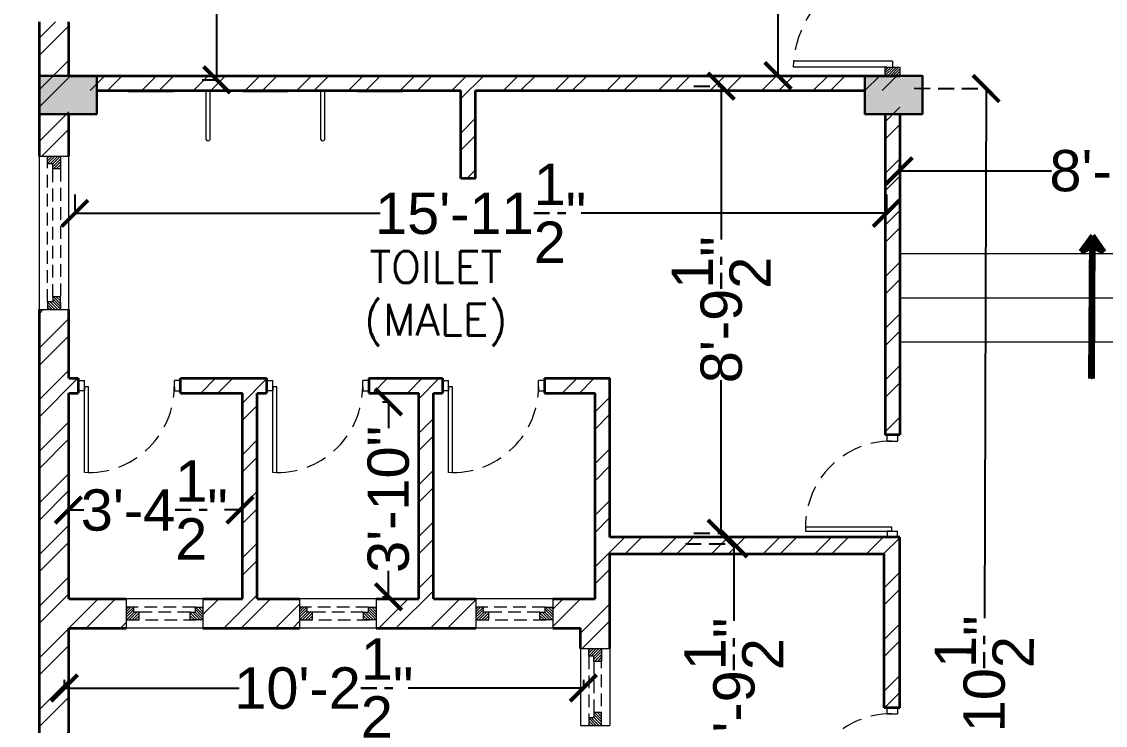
# Model space of a CAD drawing. Header units: inches. Extents: x 845 to 17085, y 908 to 10810.
# Drawn here: x 3913.3 to 4169, y 1737.1 to 1903.1 of the extents above; entities that cross this region are included whole.
import ezdxf

# ---------------------------------------------------------------- set-up
doc = ezdxf.new("R2010")
doc.units = ezdxf.units.IN
doc.header["$LTSCALE"] = 15
doc.header["$MEASUREMENT"] = 0
for name, pattern in [('ACAD_ISO04W100', [30.5, 24, -3, 0.5, -3]), ('CONTINUA', [0]), ('DASHED2', [0.375, 0.25, -0.125])]:
    doc.linetypes.add(name, pattern=pattern)
for name, color, linetype, lineweight in [('.15', 4, 'Continuous', 15), ('c1', 21, 'Continuous', 30), ('FURN', 43, 'Continuous', 18), ('FURN 2', 34, 'Continuous', 15), ('FURNITURE', 175, 'Continuous', 80), ('GRID', 8, 'ACAD_ISO04W100', 5), ('HATCH', 251, 'Continuous', 5), ('humans', 7, 'Continuous', 15), ('PDF_Layer1', 1, 'Continuous', 18), ('SLD', 140, 'Continuous', 9), ('wall 1', 1, 'Continuous', 35), ('WIND & DOOR', 160, 'Continuous', 9), ('window and door', 170, 'Continuous', 9)]:
    doc.layers.add(name, color=color, linetype=linetype, lineweight=lineweight)
doc.layers.add('dimension', color=7, linetype='Continuous')
doc.layers.add('Text', color=255, linetype='Continuous')
doc.layers.add('door and window', color=7, linetype='Continuous', lineweight=25, true_color=0x0609c1)
doc.styles.add('ROMANS', font='ROMANS')
doc.styles.get("Standard").update_dxf_attribs({"font": 'arial.ttf'})
doc.dimstyles.get("Standard").update_dxf_attribs({"dimtxt": 9.75, "dimasz": 6.25, "dimexe": 0.18, "dimexo": 0.0625, "dimgap": 0.09, "dimtad": 0, "dimdec": 1, "dimzin": 0, "dimdsep": 46, "dimlunit": 4, "dimtxsty": 'Standard', "dimblk": 'ARCHTICK', "dimcen": 0.09, "dimadec": 0, "dimazin": 0, "dimtfac": 1, "dimtdec": 1, "dimtofl": 0, "dimtmove": 0, "dimatfit": 3, "dimldrblk": 'ARCHTICK', "dimfxl": 1, "dimtolj": 1, "dimtzin": 0, "dimlwd": 25, "dimarcsym": 0})
pattern_1 = [(45, (-95896.523, -42758.996), (-6.0932045, 6.0932045), []), (45, (-95892.4605, -42758.996), (-6.0932045, 6.0932045), [])]

# ---------------------------------------------------------------- blocks, each defined once
blk = doc.blocks.new('_ArchTick')
at = {"layer": 'GRID', "color": 0, "const_width": 0.15}
blk.add_lwpolyline([(-0.5, -0.5), (0.5, 0.5)], dxfattribs=at)
blk = doc.blocks.new('*D354')
at = {"layer": 'Defpoints', "color": 0, "linetype": 'ByBlock', "lineweight": 211, "transparency": 16777216}
for p in [(3917.45, 2083.84), (3857.86, 1589.87), (3917.45, 1589.87)]:
    blk.add_point(p, dxfattribs=at)
at = {"layer": 'humans', "color": 0, "linetype": 'ByBlock', "lineweight": -2, "transparency": 16777216}
for p, q in [((3917.38, 2083.84), (3857.68, 2083.84)), ((3917.38, 1589.87), (3857.68, 1589.87))]:
    blk.add_line(p, q, dxfattribs=at)
at = {"layer": 'humans', "color": 0, "linetype": 'Continuous', "lineweight": 25, "transparency": 16777216}
for p, q in [((3857.86, 2083.84), (3857.86, 1853.89)), ((3857.86, 1589.87), (3857.86, 1819.82))]:
    blk.add_line(p, q, dxfattribs=at)
at = {"layer": 'humans', "color": 0, "linetype": 'ByBlock', "lineweight": 25, "transparency": 16777216, "xscale": 6.25, "yscale": 6.25, "zscale": 6.25}
for p, rotation in [((3857.86, 2083.84), 90), ((3857.86, 1589.87), 270)]:
    blk.add_blockref('_ArchTick', p, dxfattribs=dict(at, rotation=rotation))
at = {"layer": 'humans', "color": 0, "linetype": 'ByBlock', "transparency": 16777216, "insert": (3857.86, 1836.85), "char_height": 9.75, "attachment_point": 5, "rotation": 90}
blk.add_mtext('\\A1;41\'-2"', dxfattribs=at)
blk = doc.blocks.new('*D355')
at = {"layer": 'Defpoints', "color": 0, "linetype": 'ByBlock', "lineweight": 211, "transparency": 16777216}
for p in [(4006.8, 2076.91), (4006.8, 1890.39), (4091.75, 1890.39)]:
    blk.add_point(p, dxfattribs=at)
at = {"layer": 'humans', "color": 0, "linetype": 'ByBlock', "lineweight": -2, "transparency": 16777216}
for p, q in [((4006.86, 2076.91), (4091.93, 2076.91)), ((4006.86, 1890.39), (4091.93, 1890.39))]:
    blk.add_line(p, q, dxfattribs=at)
at = {"layer": 'humans', "color": 0, "linetype": 'Continuous', "lineweight": 25, "transparency": 16777216}
for p, q in [((4091.75, 2076.91), (4091.75, 2003.58)), ((4091.75, 1890.39), (4091.75, 1963.71))]:
    blk.add_line(p, q, dxfattribs=at)
at = {"layer": 'humans', "color": 0, "linetype": 'ByBlock', "lineweight": 25, "transparency": 16777216, "xscale": 6.25, "yscale": 6.25, "zscale": 6.25}
for p, rotation in [((4091.75, 2076.91), 90), ((4091.75, 1890.39), 270)]:
    blk.add_blockref('_ArchTick', p, dxfattribs=dict(at, rotation=rotation))
at = {"layer": 'humans', "color": 0, "linetype": 'ByBlock', "transparency": 16777216, "insert": (4091.75, 1983.65), "char_height": 9.75, "attachment_point": 5, "rotation": 90}
blk.add_mtext('\\A1;15\'-6{\\H1x;\\S1/2;}"', dxfattribs=at)
blk = doc.blocks.new('ARROW')
at = {"layer": 'FURNITURE'}
h = blk.add_hatch(color=4, dxfattribs=at)
h.dxf.hatch_style = 1
h.paths.add_polyline_path([(3172.8128, 3642.2788), (3172.7003, 3642.1988), (3172.7679, 3642.1988)])
h.paths.add_polyline_path([(3172.7679, 3642.1988), (3172.7003, 3642.1988), (3172.8128, 3642.1188)])
at = {"color": 4}
blk.add_line((3173.7013, 3642.2018), (3173.7013, 3642.1958), dxfattribs=at)
at = {"layer": 'FURNITURE', "color": 4}
for p, q in [((3172.7003, 3642.1988), (3172.8128, 3642.2788)), ((3172.8128, 3642.2788), (3172.7679, 3642.1988)), ((3173.7013, 3642.2018), (3172.7003, 3642.2018)), ((3173.7013, 3642.1988), (3172.7003, 3642.1988)), ((3172.7003, 3642.1988), (3172.8128, 3642.1188)), ((3173.7013, 3642.1958), (3172.7003, 3642.1958)), ((3172.8128, 3642.1188), (3172.7679, 3642.1988))]:
    blk.add_line(p, q, dxfattribs=at)
blk = doc.blocks.new('*D366')
at = {"layer": 'Defpoints', "color": 0, "linetype": 'DASHED2', "lineweight": 211, "transparency": 16777216}
for p in [(3763.99, 2083.84), (3917.45, 2083.84), (3917.45, 1240.3)]:
    blk.add_point(p, dxfattribs=at)
at = {"layer": 'SLD', "color": 0, "linetype": 'DASHED2', "lineweight": -2, "transparency": 16777216}
for p, q in [((3917.38, 2083.84), (3763.81, 2083.84)), ((3917.38, 1240.3), (3763.81, 1240.3))]:
    blk.add_line(p, q, dxfattribs=at)
at = {"layer": 'SLD', "color": 0, "linetype": 'Continuous', "lineweight": 25, "transparency": 16777216}
for p, q in [((3763.99, 2083.84), (3763.99, 1682.42)), ((3763.99, 1240.3), (3763.99, 1641.72))]:
    blk.add_line(p, q, dxfattribs=at)
at = {"layer": 'SLD', "color": 0, "linetype": 'DASHED2', "lineweight": 25, "transparency": 16777216, "xscale": 6.25, "yscale": 6.25, "zscale": 6.25}
for p, rotation in [((3763.99, 2083.84), 90), ((3763.99, 1240.3), 270)]:
    blk.add_blockref('_ArchTick', p, dxfattribs=dict(at, rotation=rotation))
at = {"layer": 'SLD', "color": 0, "linetype": 'DASHED2', "lineweight": 30, "transparency": 16777216, "insert": (3763.99, 1662.07), "char_height": 9.75, "attachment_point": 5, "rotation": 90}
blk.add_mtext('\\A1;70\'-3{\\H1x;\\S1/2;}"', dxfattribs=at)
blk = doc.blocks.new('*D307')
at = {"layer": 'Defpoints', "color": 0, "linetype": 'DASHED2', "lineweight": 211, "transparency": 16777216}
for p in [(3955.82, 1951.41), (3959.32, 1951.41), (3955.82, 1889.41)]:
    blk.add_point(p, dxfattribs=at)
at = {"layer": 'dimension', "color": 0, "linetype": 'DASHED2', "lineweight": -2, "transparency": 16777216}
for p, q in [((3955.88, 1951.41), (3959.5, 1951.41)), ((3955.88, 1889.41), (3959.5, 1889.41))]:
    blk.add_line(p, q, dxfattribs=at)
at = {"layer": 'dimension', "color": 0, "linetype": 'Continuous', "lineweight": 25, "transparency": 16777216}
for p, q in [((3959.32, 1951.41), (3959.32, 1933.46)), ((3959.32, 1889.41), (3959.32, 1907.36))]:
    blk.add_line(p, q, dxfattribs=at)
at = {"layer": 'dimension', "color": 0, "linetype": 'DASHED2', "lineweight": 25, "transparency": 16777216, "xscale": 6.25, "yscale": 6.25, "zscale": 6.25}
for p, rotation in [((3959.32, 1951.41), 90), ((3959.32, 1889.41), 270)]:
    blk.add_blockref('_ArchTick', p, dxfattribs=dict(at, rotation=rotation))
at = {"layer": 'dimension', "color": 0, "linetype": 'DASHED2', "lineweight": 30, "transparency": 16777216, "insert": (3959.32, 1920.41), "char_height": 9.75, "attachment_point": 5, "rotation": 90}
blk.add_mtext('\\A1;5\'-2"', dxfattribs=at)
blk = doc.blocks.new('*D308')
at = {"layer": 'Defpoints', "color": 0, "linetype": 'DASHED2', "lineweight": 211, "transparency": 16777216}
for p in [(4071.82, 1887.91), (4071.82, 1782.41), (4078.32, 1782.41)]:
    blk.add_point(p, dxfattribs=at)
at = {"layer": 'dimension', "color": 0, "linetype": 'DASHED2', "lineweight": -2, "transparency": 16777216}
for p, q in [((4071.88, 1887.91), (4078.5, 1887.91)), ((4071.88, 1782.41), (4078.5, 1782.41))]:
    blk.add_line(p, q, dxfattribs=at)
at = {"layer": 'dimension', "color": 0, "linetype": 'Continuous', "lineweight": 25, "transparency": 16777216}
for p, q in [((4078.32, 1887.91), (4078.32, 1851.77)), ((4078.32, 1782.41), (4078.32, 1818.55))]:
    blk.add_line(p, q, dxfattribs=at)
at = {"layer": 'dimension', "color": 0, "linetype": 'DASHED2', "lineweight": 25, "transparency": 16777216, "xscale": 6.25, "yscale": 6.25, "zscale": 6.25}
for p, rotation in [((4078.32, 1887.91), 90), ((4078.32, 1782.41), 270)]:
    blk.add_blockref('_ArchTick', p, dxfattribs=dict(at, rotation=rotation))
at = {"layer": 'dimension', "color": 0, "linetype": 'DASHED2', "lineweight": 30, "transparency": 16777216, "insert": (4078.32, 1835.16), "char_height": 9.75, "attachment_point": 5, "rotation": 90}
blk.add_mtext('\\A1;8\'-9{\\H1x;\\S1/2;}"', dxfattribs=at)
blk = doc.blocks.new('*D309')
at = {"layer": 'Defpoints', "color": 0, "linetype": 'DASHED2', "lineweight": 211, "transparency": 16777216}
for p in [(3925.82, 1862.41), (4117.32, 1862.41), (4117.32, 1857.91)]:
    blk.add_point(p, dxfattribs=at)
at = {"layer": 'dimension', "color": 0, "linetype": 'DASHED2', "lineweight": -2, "transparency": 16777216}
for p, q in [((3925.82, 1862.34), (3925.82, 1857.73)), ((4117.32, 1862.34), (4117.32, 1857.73))]:
    blk.add_line(p, q, dxfattribs=at)
at = {"layer": 'dimension', "color": 0, "linetype": 'Continuous', "lineweight": 25, "transparency": 16777216}
for p, q in [((3925.82, 1857.91), (3997.85, 1857.91)), ((4117.32, 1857.91), (4045.29, 1857.91))]:
    blk.add_line(p, q, dxfattribs=at)
at = {"layer": 'dimension', "color": 0, "linetype": 'DASHED2', "lineweight": 25, "transparency": 16777216, "xscale": 6.25, "yscale": 6.25, "zscale": 6.25, "rotation": 180}
blk.add_blockref('_ArchTick', (3925.82, 1857.91), dxfattribs=at)
at = {"layer": 'dimension', "color": 0, "linetype": 'DASHED2', "lineweight": 25, "transparency": 16777216, "xscale": 6.25, "yscale": 6.25, "zscale": 6.25}
blk.add_blockref('_ArchTick', (4117.32, 1857.91), dxfattribs=at)
at = {"layer": 'dimension', "color": 0, "linetype": 'DASHED2', "lineweight": 30, "transparency": 16777216, "insert": (4021.57, 1857.91), "char_height": 9.75, "attachment_point": 5}
blk.add_mtext('\\A1;15\'-11{\\H1x;\\S1/2;}"', dxfattribs=at)
blk = doc.blocks.new('*D313')
at = {"layer": 'Defpoints', "color": 0, "linetype": 'DASHED2', "lineweight": 211, "transparency": 16777216}
for p in [(4120.32, 1869.41), (4218.32, 1869.41), (4218.32, 1867.91)]:
    blk.add_point(p, dxfattribs=at)
at = {"layer": 'dimension', "color": 0, "linetype": 'DASHED2', "lineweight": -2, "transparency": 16777216}
for p, q in [((4120.32, 1869.34), (4120.32, 1867.73)), ((4218.32, 1869.34), (4218.32, 1867.73))]:
    blk.add_line(p, q, dxfattribs=at)
at = {"layer": 'dimension', "color": 0, "linetype": 'Continuous', "lineweight": 25, "transparency": 16777216}
for p, q in [((4120.32, 1867.91), (4156.26, 1867.91)), ((4218.32, 1867.91), (4182.37, 1867.91))]:
    blk.add_line(p, q, dxfattribs=at)
at = {"layer": 'dimension', "color": 0, "linetype": 'DASHED2', "lineweight": 25, "transparency": 16777216, "xscale": 6.25, "yscale": 6.25, "zscale": 6.25, "rotation": 180}
blk.add_blockref('_ArchTick', (4120.32, 1867.91), dxfattribs=at)
at = {"layer": 'dimension', "color": 0, "linetype": 'DASHED2', "lineweight": 25, "transparency": 16777216, "xscale": 6.25, "yscale": 6.25, "zscale": 6.25}
blk.add_blockref('_ArchTick', (4218.32, 1867.91), dxfattribs=at)
at = {"layer": 'dimension', "color": 0, "linetype": 'DASHED2', "lineweight": 30, "transparency": 16777216, "insert": (4169.32, 1867.91), "char_height": 9.75, "attachment_point": 5}
blk.add_mtext('\\A1;8\'-2"', dxfattribs=at)
blk = doc.blocks.new('*D315')
at = {"layer": 'Defpoints', "color": 0, "linetype": 'DASHED2', "lineweight": 211, "transparency": 16777216}
for p in [(4069.82, 1779.91), (4069.82, 1710.41), (4081.32, 1710.41)]:
    blk.add_point(p, dxfattribs=at)
at = {"layer": 'dimension', "color": 0, "linetype": 'DASHED2', "lineweight": -2, "transparency": 16777216}
for p, q in [((4069.88, 1779.91), (4081.5, 1779.91)), ((4069.88, 1710.41), (4081.5, 1710.41))]:
    blk.add_line(p, q, dxfattribs=at)
at = {"layer": 'dimension', "color": 0, "linetype": 'Continuous', "lineweight": 25, "transparency": 16777216}
for p, q in [((4081.32, 1779.91), (4081.32, 1761.76)), ((4081.32, 1710.41), (4081.32, 1728.55))]:
    blk.add_line(p, q, dxfattribs=at)
at = {"layer": 'dimension', "color": 0, "linetype": 'DASHED2', "lineweight": 25, "transparency": 16777216, "xscale": 6.25, "yscale": 6.25, "zscale": 6.25}
for p, rotation in [((4081.32, 1779.91), 90), ((4081.32, 1710.41), 270)]:
    blk.add_blockref('_ArchTick', p, dxfattribs=dict(at, rotation=rotation))
at = {"layer": 'dimension', "color": 0, "linetype": 'DASHED2', "lineweight": 30, "transparency": 16777216, "insert": (4081.32, 1745.16), "char_height": 9.75, "attachment_point": 5, "rotation": 90}
blk.add_mtext('\\A1;5\'-9{\\H1x;\\S1/2;}"', dxfattribs=at)
blk = doc.blocks.new('*D316')
at = {"layer": 'Defpoints', "color": 0, "linetype": 'DASHED2', "lineweight": 211, "transparency": 16777216}
for p in [(3923.32, 1747.91), (4045.82, 1747.91), (4045.82, 1745.91)]:
    blk.add_point(p, dxfattribs=at)
at = {"layer": 'dimension', "color": 0, "linetype": 'DASHED2', "lineweight": -2, "transparency": 16777216}
for p, q in [((3923.32, 1747.84), (3923.32, 1745.73)), ((4045.82, 1747.84), (4045.82, 1745.73))]:
    blk.add_line(p, q, dxfattribs=at)
at = {"layer": 'dimension', "color": 0, "linetype": 'Continuous', "lineweight": 25, "transparency": 16777216}
for p, q in [((3923.32, 1745.91), (3964.63, 1745.91)), ((4045.82, 1745.91), (4004.5, 1745.91))]:
    blk.add_line(p, q, dxfattribs=at)
at = {"layer": 'dimension', "color": 0, "linetype": 'DASHED2', "lineweight": 25, "transparency": 16777216, "xscale": 6.25, "yscale": 6.25, "zscale": 6.25, "rotation": 180}
blk.add_blockref('_ArchTick', (3923.32, 1745.91), dxfattribs=at)
at = {"layer": 'dimension', "color": 0, "linetype": 'DASHED2', "lineweight": 25, "transparency": 16777216, "xscale": 6.25, "yscale": 6.25, "zscale": 6.25}
blk.add_blockref('_ArchTick', (4045.82, 1745.91), dxfattribs=at)
at = {"layer": 'dimension', "color": 0, "linetype": 'DASHED2', "lineweight": 30, "transparency": 16777216, "insert": (3984.57, 1745.91), "char_height": 9.75, "attachment_point": 5}
blk.add_mtext('\\A1;10\'-2{\\H1x;\\S1/2;}"', dxfattribs=at)
blk = doc.blocks.new('*D336')
at = {"layer": 'Defpoints', "color": 0, "linetype": 'DASHED2', "lineweight": 211, "transparency": 16777216}
for p in [(4123.82, 1887.41), (4140.83, 1887.35), (4122.82, 1588.91)]:
    blk.add_point(p, dxfattribs=at)
at = {"layer": 'dimension', "color": 0, "linetype": 'DASHED2', "lineweight": -2, "transparency": 16777216}
for p, q in [((4123.88, 1887.41), (4141.01, 1887.35)), ((4122.88, 1588.91), (4140.01, 1588.85))]:
    blk.add_line(p, q, dxfattribs=at)
at = {"layer": 'dimension', "color": 0, "linetype": 'Continuous', "lineweight": 25, "transparency": 16777216}
for p, q in [((4140.83, 1887.35), (4140.41, 1762.36)), ((4139.83, 1588.85), (4140.24, 1713.84))]:
    blk.add_line(p, q, dxfattribs=at)
at = {"layer": 'dimension', "color": 0, "linetype": 'DASHED2', "lineweight": 25, "transparency": 16777216, "xscale": 6.25, "yscale": 6.25, "zscale": 6.25}
for p, rotation in [((4140.83, 1887.35), 89.80805505805746), ((4139.83, 1588.85), 269.8080550580574)]:
    blk.add_blockref('_ArchTick', p, dxfattribs=dict(at, rotation=rotation))
at = {"layer": 'dimension', "color": 0, "linetype": 'DASHED2', "lineweight": 30, "transparency": 16777216, "insert": (4140.33, 1738.1), "char_height": 9.75, "attachment_point": 5, "rotation": 89.8081}
blk.add_mtext('\\A1;24\'-10{\\H1x;\\S1/2;}"', dxfattribs=at)
blk = doc.blocks.new('*D341')
at = {"layer": 'Defpoints', "color": 0, "linetype": 'DASHED2', "lineweight": 211, "transparency": 16777216}
for p in [(3924.32, 1787.41), (3964.82, 1787.91), (3964.82, 1787.41)]:
    blk.add_point(p, dxfattribs=at)
at = {"layer": 'dimension', "color": 0, "linetype": 'DASHED2', "lineweight": -2, "transparency": 16777216}
for p, q in [((3924.32, 1787.47), (3924.32, 1788.09)), ((3964.82, 1787.47), (3964.82, 1788.09))]:
    blk.add_line(p, q, dxfattribs=at)
at = {"layer": 'dimension', "color": 0, "linetype": 'Continuous', "lineweight": 25, "transparency": 16777216}
for p, q in [((3924.32, 1787.91), (3927.97, 1787.91)), ((3964.82, 1787.91), (3961.17, 1787.91))]:
    blk.add_line(p, q, dxfattribs=at)
at = {"layer": 'dimension', "color": 0, "linetype": 'DASHED2', "lineweight": 25, "transparency": 16777216, "xscale": 6.25, "yscale": 6.25, "zscale": 6.25, "rotation": 180}
blk.add_blockref('_ArchTick', (3924.32, 1787.91), dxfattribs=at)
at = {"layer": 'dimension', "color": 0, "linetype": 'DASHED2', "lineweight": 25, "transparency": 16777216, "xscale": 6.25, "yscale": 6.25, "zscale": 6.25}
blk.add_blockref('_ArchTick', (3964.82, 1787.91), dxfattribs=at)
at = {"layer": 'dimension', "color": 0, "linetype": 'DASHED2', "lineweight": 30, "transparency": 16777216, "insert": (3944.57, 1787.91), "char_height": 9.75, "attachment_point": 5}
blk.add_mtext('\\A1;3\'-4{\\H1x;\\S1/2;}"', dxfattribs=at)
blk = doc.blocks.new('*D342')
at = {"layer": 'Defpoints', "color": 0, "linetype": 'DASHED2', "lineweight": 211, "transparency": 16777216}
for p in [(3998.32, 1813.41), (3998.32, 1767.41), (3999.82, 1767.41)]:
    blk.add_point(p, dxfattribs=at)
at = {"layer": 'dimension', "color": 0, "linetype": 'DASHED2', "lineweight": -2, "transparency": 16777216}
for p, q in [((3998.38, 1813.41), (4000, 1813.41)), ((3998.38, 1767.41), (4000, 1767.41))]:
    blk.add_line(p, q, dxfattribs=at)
at = {"layer": 'dimension', "color": 0, "linetype": 'Continuous', "lineweight": 25, "transparency": 16777216}
for p, q in [((3999.82, 1813.41), (3999.82, 1807.24)), ((3999.82, 1767.41), (3999.82, 1773.57))]:
    blk.add_line(p, q, dxfattribs=at)
at = {"layer": 'dimension', "color": 0, "linetype": 'DASHED2', "lineweight": 25, "transparency": 16777216, "xscale": 6.25, "yscale": 6.25, "zscale": 6.25}
for p, rotation in [((3999.82, 1813.41), 90), ((3999.82, 1767.41), 270)]:
    blk.add_blockref('_ArchTick', p, dxfattribs=dict(at, rotation=rotation))
at = {"layer": 'dimension', "color": 0, "linetype": 'DASHED2', "lineweight": 30, "transparency": 16777216, "insert": (3999.82, 1790.41), "char_height": 9.75, "attachment_point": 5, "rotation": 90}
blk.add_mtext('\\A1;3\'-10"', dxfattribs=at)

msp = doc.modelspace()

# ---------------------------------------------------------------- hatches: boundary and pattern name
at = {"layer": 'HATCH', "lineweight": 0, "true_color": 0x000000}
h = msp.add_hatch(dxfattribs=at)
h.set_pattern_fill('ANSI31', color=18, scale=0.135883)
h.set_pattern_definition([(45, (-945454.74197, -1060362.40125), (-0.30506607815, 0.30506607815), [])])
h.paths.add_polyline_path([(4120.45, 1892.43), (4120.11, 1892.43), (4117.05, 1892.43), (4117.05, 1890.39), (4120.45, 1890.39)])
h.paths.add_polyline_path([(4120.45, 1941.34), (4117.05, 1941.34), (4117.05, 1939.3), (4117.39, 1939.3), (4120.45, 1939.3)])
at = {"layer": 'HATCH'}
h = msp.add_hatch(dxfattribs=at)
h.set_pattern_fill('ANSI32', color=256, scale=0.904682)
h.set_pattern_definition(pattern_1)
h.paths.add_polyline_path([(4120.45, 1890.39), (4117.05, 1890.39), (3924.38, 1890.39), (3924.38, 1903.13), (3917.45, 1903.13), (3917.45, 1871.41), (3924.38, 1871.41), (3924.38, 1886.92), (4016.88, 1886.92), (4016.88, 1866.11), (4020.35, 1866.11), (4020.35, 1886.92), (4116.98, 1886.92), (4116.98, 1805.62), (4120.45, 1805.62)])
h = msp.add_hatch(color=256, dxfattribs=at)
h.dxf.hatch_style = 1
h.paths.add_polyline_path([(3931.02, 1890.39), (3931.02, 1881.34), (3917.45, 1881.34), (3917.45, 1890.39)])
h = msp.add_hatch(color=256, dxfattribs=at)
h.dxf.hatch_style = 1
h.paths.add_polyline_path([(4125.82, 1890.39), (4125.82, 1881.34), (4112.25, 1881.34), (4112.25, 1890.39)])
h = msp.add_hatch(dxfattribs=at)
h.set_pattern_fill('ANSI32', color=256, scale=0.904682)
h.set_pattern_definition(pattern_1)
h.paths.add_polyline_path([(3937.97, 1732.28), (3924.38, 1732.28), (3924.38, 1760.02), (3937.97, 1760.02), (3937.97, 1766.96), (3924.38, 1766.96), (3924.38, 1815.51), (3926.62, 1815.51), (3926.62, 1818.98), (3924.38, 1818.98), (3924.38, 1835.22), (3917.45, 1835.22), (3917.45, 1663.69), (3924.38, 1663.69), (3924.38, 1673.32), (3926.62, 1673.32), (3926.62, 1676.79), (3924.38, 1676.79), (3924.38, 1725.34), (3937.97, 1725.34)])
h.paths.add_polyline_path([(3968.83, 1725.34), (3978.86, 1725.34), (3978.86, 1732.28), (3956.06, 1732.28), (3956.06, 1725.34), (3965.36, 1725.34), (3965.36, 1676.79), (3950.75, 1676.79), (3950.75, 1673.32), (3971.07, 1673.32), (3971.07, 1676.79), (3968.83, 1676.79)])
h.paths.add_polyline_path([(4010.45, 1725.34), (4020.47, 1725.34), (4020.47, 1732.28), (3996.95, 1732.28), (3996.95, 1725.34), (4006.98, 1725.34), (4006.98, 1676.79), (3995.19, 1676.79), (3995.19, 1673.32), (4012.54, 1673.32), (4012.54, 1676.79), (4010.45, 1676.79)])
h = msp.add_hatch(dxfattribs=at)
h.set_pattern_fill('ANSI32', color=256, scale=0.904682)
h.set_pattern_definition(pattern_1)
h.paths.add_polyline_path([(3978.86, 1766.96), (3968.83, 1766.96), (3968.83, 1815.51), (3971.07, 1815.51), (3971.07, 1818.98), (3950.75, 1818.98), (3950.75, 1815.51), (3965.36, 1815.51), (3965.36, 1766.96), (3956.06, 1766.96), (3956.06, 1760.02), (3978.86, 1760.02)])
h.paths.add_polyline_path([(4020.47, 1766.96), (4010.45, 1766.96), (4010.45, 1815.51), (4012.54, 1815.51), (4012.54, 1818.98), (3995.19, 1818.98), (3995.19, 1815.51), (4006.98, 1815.51), (4006.98, 1766.96), (3996.95, 1766.96), (3996.95, 1760.02), (4020.47, 1760.02)])
h = msp.add_hatch(dxfattribs=at)
h.set_pattern_fill('ANSI32', color=256, scale=0.904682)
h.set_pattern_definition(pattern_1)
h.paths.add_polyline_path([(4052.06, 1777.57), (4116.75, 1777.57), (4116.75, 1741.24), (4120.45, 1741.24), (4120.45, 1781.5), (4052.06, 1781.5), (4052.06, 1818.98), (4036.66, 1818.98), (4036.66, 1815.51), (4048.59, 1815.51), (4048.59, 1766.96), (4038.57, 1766.96), (4038.57, 1760.02), (4045.13, 1760.02), (4045.13, 1755.2), (4052.06, 1755.2)])

# ---------------------------------------------------------------- linework, layer by layer
at = {"layer": '.15', "lineweight": 15}
for p, q in [((3917.45, 1835.22), (3917.45, 1871.41)), ((3924.38, 1835.22), (3924.38, 1871.41)), ((3956.06, 1766.96), (3937.97, 1766.96)), ((3996.95, 1766.96), (3978.86, 1766.96)), ((4038.57, 1766.96), (4020.47, 1766.96)), ((3956.06, 1760.02), (3937.97, 1760.02)), ((3996.95, 1760.02), (3978.86, 1760.02)), ((4038.57, 1760.02), (4020.47, 1760.02)), ((4045.13, 1755.2), (4045.13, 1737.1)), ((4052.06, 1755.2), (4052.06, 1737.1))]:
    msp.add_line(p, q, dxfattribs=at)
at = {"layer": 'c1'}
for points in [[(3931.02, 1881.34), (3931.02, 1890.39), (3917.45, 1890.39), (3917.45, 1881.34)], [(4125.82, 1881.34), (4125.82, 1890.39), (4112.25, 1890.39), (4112.25, 1881.34)]]:
    msp.add_lwpolyline(points, close=True, dxfattribs=at)
at = {"layer": 'door and window', "color": 18, "lineweight": 0, "true_color": 0x000000}
for p, q in [((4117.39, 1892.43), (4095.32, 1892.43)), ((4118.75, 1893.78), (4095.4, 1893.78)), ((4118.75, 1893.78), (4118.75, 1892.43))]:
    msp.add_line(p, q, dxfattribs=at)
msp.add_lwpolyline([(4120.45, 1890.39), (4117.05, 1890.39), (4117.05, 1892.43), (4120.45, 1892.43)], close=True, dxfattribs=at)
at = {"layer": 'FURN'}
for p, q in [((4120.31, 1848.41), (4218.98, 1848.41)), ((4120.31, 1838), (4218.98, 1838)), ((4120.31, 1827.6), (4218.98, 1827.6))]:
    msp.add_line(p, q, dxfattribs=at)
at = {"layer": 'FURN 2'}
for p, q in [((3943.89, 1886.92), (3943.59, 1886.92)), ((3943.59, 1886.92), (3943.59, 1886.59)), ((3943.89, 1886.92), (3943.89, 1886.59)), ((3956.8, 1875.31), (3956.8, 1886.92)), ((3957.72, 1875.31), (3957.72, 1886.92)), ((3970.94, 1886.92), (3970.63, 1886.92)), ((3970.63, 1886.92), (3970.63, 1886.59)), ((3970.94, 1886.92), (3970.94, 1886.59)), ((3983.84, 1875.31), (3983.84, 1886.92)), ((3984.77, 1875.31), (3984.77, 1886.92)), ((3997.98, 1886.92), (3997.68, 1886.92)), ((3997.68, 1886.92), (3997.68, 1886.59)), ((3997.98, 1886.92), (3997.98, 1886.59)), ((3949.07, 1886.59), (3938.41, 1886.59)), ((3976.12, 1886.59), (3965.45, 1886.59)), ((4003.16, 1886.59), (3992.5, 1886.59))]:
    msp.add_line(p, q, dxfattribs=at)
for centre in [(3957.26, 1875.48), (3984.31, 1875.48)]:
    msp.add_arc(centre, 0.494, 200.3302, 339.6698, dxfattribs=at)
at = {"layer": 'HATCH', "lineweight": 0}
for p, q in [((3919.82, 1871.41), (3919.41, 1870.99)), ((3920.48, 1871.41), (3919.41, 1870.33)), ((3921.14, 1871.41), (3919.41, 1869.67)), ((3921.81, 1871.41), (3920, 1869.6)), ((3922.42, 1871.36), (3920.61, 1869.55)), ((3922.42, 1870.7), (3920.61, 1868.89)), ((3922.42, 1870.04), (3920.78, 1868.39)), ((3922.42, 1869.37), (3921.44, 1868.39)), ((3922.42, 1868.71), (3922.1, 1868.39)), ((3921.14, 1835.22), (3919.41, 1836.96)), ((3920.48, 1835.22), (3919.41, 1836.29)), ((3921.81, 1835.22), (3920, 1837.03)), ((3922.42, 1835.93), (3920.61, 1837.74)), ((3922.42, 1835.26), (3920.61, 1837.07)), ((3922.42, 1836.59), (3920.78, 1838.23)), ((3922.42, 1837.25), (3921.44, 1838.23)), ((3922.42, 1837.91), (3922.1, 1838.23)), ((3919.82, 1835.22), (3919.41, 1835.63)), ((3937.97, 1764.58), (3938.38, 1765)), ((3937.97, 1763.92), (3939.05, 1765)), ((3937.97, 1763.26), (3939.71, 1765)), ((3937.97, 1762.6), (3939.78, 1764.41)), ((3956.06, 1762.6), (3954.26, 1764.41)), ((3956.06, 1763.26), (3954.33, 1765)), ((3956.06, 1763.92), (3954.99, 1765)), ((3956.06, 1764.58), (3955.65, 1765)), ((3978.86, 1764.58), (3979.27, 1765)), ((3978.86, 1763.92), (3979.93, 1765)), ((3978.86, 1763.26), (3980.59, 1765)), ((3978.86, 1762.6), (3980.67, 1764.41)), ((3996.95, 1762.6), (3995.14, 1764.41)), ((3996.95, 1763.26), (3995.21, 1765)), ((3996.95, 1763.92), (3995.88, 1765)), ((3996.95, 1764.58), (3996.54, 1765)), ((4020.47, 1764.58), (4020.89, 1765)), ((4020.47, 1763.92), (4021.55, 1765)), ((4020.47, 1763.26), (4022.21, 1765)), ((4020.47, 1762.6), (4022.28, 1764.41)), ((4038.57, 1762.6), (4036.76, 1764.41)), ((4038.57, 1763.26), (4036.83, 1765)), ((4038.57, 1763.92), (4037.49, 1765)), ((4038.57, 1764.58), (4038.15, 1765)), ((3938.02, 1761.98), (3939.83, 1763.79)), ((3938.68, 1761.98), (3940.49, 1763.79)), ((3939.34, 1761.98), (3940.99, 1763.63)), ((3940, 1761.98), (3940.99, 1762.97)), ((3940.66, 1761.98), (3940.99, 1762.3)), ((3954.7, 1761.98), (3953.05, 1763.63)), ((3954.03, 1761.98), (3953.05, 1762.97)), ((3953.37, 1761.98), (3953.05, 1762.3)), ((3955.36, 1761.98), (3953.55, 1763.79)), ((3956.02, 1761.98), (3954.21, 1763.79)), ((3978.9, 1761.98), (3980.71, 1763.79)), ((3979.56, 1761.98), (3981.37, 1763.79)), ((3980.23, 1761.98), (3981.87, 1763.63)), ((3980.89, 1761.98), (3981.87, 1762.97)), ((3981.55, 1761.98), (3981.87, 1762.3)), ((3995.58, 1761.98), (3993.94, 1763.63)), ((3994.92, 1761.98), (3993.94, 1762.97)), ((3994.26, 1761.98), (3993.94, 1762.3)), ((3996.24, 1761.98), (3994.43, 1763.79)), ((3996.91, 1761.98), (3995.1, 1763.79)), ((4020.52, 1761.98), (4022.33, 1763.79)), ((4021.18, 1761.98), (4022.99, 1763.79)), ((4021.84, 1761.98), (4023.49, 1763.63)), ((4022.5, 1761.98), (4023.49, 1762.97)), ((4023.17, 1761.98), (4023.49, 1762.3)), ((4037.2, 1761.98), (4035.55, 1763.63)), ((4036.53, 1761.98), (4035.55, 1762.97)), ((4035.87, 1761.98), (4035.55, 1762.3)), ((4037.86, 1761.98), (4036.05, 1763.79)), ((4038.52, 1761.98), (4036.71, 1763.79)), ((4047.5, 1755.2), (4047.09, 1754.78)), ((4048.16, 1755.2), (4047.09, 1754.12)), ((4048.82, 1755.2), (4047.09, 1753.46)), ((4049.48, 1755.2), (4047.68, 1753.39)), ((4050.1, 1755.15), (4048.29, 1753.34)), ((4050.1, 1754.49), (4048.29, 1752.68)), ((4050.1, 1753.83), (4048.45, 1752.18)), ((4050.1, 1753.16), (4049.12, 1752.18)), ((4050.1, 1752.5), (4049.78, 1752.18)), ((4048.82, 1737.1), (4047.09, 1738.84)), ((4049.48, 1737.1), (4047.68, 1738.91)), ((4050.1, 1737.81), (4048.29, 1739.62)), ((4050.1, 1737.15), (4048.29, 1738.96)), ((4050.1, 1738.47), (4048.45, 1740.12)), ((4050.1, 1739.13), (4049.12, 1740.12)), ((4050.1, 1739.8), (4049.78, 1740.12)), ((4048.16, 1737.1), (4047.09, 1738.18)), ((4047.5, 1737.1), (4047.09, 1737.52))]:
    msp.add_line(p, q, dxfattribs=at)
at = {"layer": 'PDF_Layer1', "lineweight": 18}
for p, q in [((3917.45, 1871.41), (3924.38, 1871.41)), ((3917.45, 1835.22), (3924.38, 1835.22)), ((3937.97, 1766.96), (3937.97, 1760.02)), ((3956.06, 1766.96), (3956.06, 1760.02)), ((3978.86, 1766.96), (3978.86, 1760.02)), ((3996.95, 1766.96), (3996.95, 1760.02)), ((4020.47, 1766.96), (4020.47, 1760.02)), ((4038.57, 1766.96), (4038.57, 1760.02)), ((4045.13, 1755.2), (4052.06, 1755.2)), ((4045.13, 1737.1), (4052.06, 1737.1))]:
    msp.add_line(p, q, dxfattribs=at)
at = {"layer": 'wall 1', "ltscale": 1.5}
for p, q in [((3924.38, 1890.39), (3924.38, 1903.13)), ((3924.38, 1890.39), (4120.45, 1890.39)), ((3931.02, 1886.92), (4016.88, 1886.92)), ((4016.88, 1866.11), (4016.88, 1886.92)), ((4020.35, 1866.11), (4020.35, 1886.92)), ((4020.35, 1886.92), (4112.25, 1886.92)), ((3924.38, 1871.41), (3924.38, 1881.34)), ((4116.98, 1881.34), (4116.98, 1805.62)), ((4120.45, 1881.34), (4120.45, 1805.62)), ((4020.35, 1866.11), (4016.88, 1866.11)), ((3924.38, 1818.98), (3924.38, 1835.22)), ((4120.45, 1829.87), (4120.45, 1809.06)), ((3924.38, 1818.98), (3926.62, 1818.98)), ((3926.62, 1818.98), (3926.62, 1815.51)), ((3950.75, 1818.98), (3971.07, 1818.98)), ((3950.75, 1815.51), (3950.75, 1818.98)), ((3971.07, 1818.98), (3971.07, 1815.51)), ((3995.19, 1818.98), (4012.54, 1818.98)), ((3995.19, 1818.98), (3995.19, 1815.51)), ((4012.54, 1818.98), (4012.54, 1815.51)), ((4036.66, 1818.98), (4052.06, 1818.98)), ((4036.66, 1818.98), (4036.66, 1815.51)), ((4052.06, 1781.5), (4052.06, 1818.98)), ((3924.38, 1766.96), (3924.38, 1815.51)), ((3924.38, 1815.51), (3926.62, 1815.51)), ((3950.75, 1815.51), (3965.36, 1815.51)), ((3965.36, 1766.96), (3965.36, 1815.51)), ((3968.83, 1766.96), (3968.83, 1815.51)), ((3968.83, 1815.51), (3971.07, 1815.51)), ((3995.19, 1815.51), (4006.98, 1815.51)), ((4006.98, 1766.96), (4006.98, 1815.51)), ((4010.45, 1815.51), (4012.54, 1815.51)), ((4010.45, 1766.96), (4010.45, 1815.51)), ((4036.66, 1815.51), (4048.59, 1815.51)), ((4048.59, 1766.96), (4048.59, 1815.51)), ((4120.45, 1805.62), (4116.98, 1805.62)), ((4120.45, 1781.5), (4052.06, 1781.5)), ((4120.45, 1741.24), (4120.45, 1781.5)), ((4052.06, 1755.2), (4052.06, 1777.57)), ((4052.06, 1777.57), (4116.75, 1777.57)), ((4116.75, 1741.24), (4116.75, 1777.57)), ((3924.38, 1766.96), (3937.97, 1766.96)), ((3956.06, 1766.96), (3965.36, 1766.96)), ((3968.83, 1766.96), (3978.86, 1766.96)), ((3996.95, 1766.96), (4006.98, 1766.96)), ((4010.45, 1766.96), (4020.47, 1766.96)), ((4038.57, 1766.96), (4048.59, 1766.96)), ((3924.38, 1732.28), (3924.38, 1760.02)), ((3924.38, 1760.02), (3937.97, 1760.02)), ((3956.06, 1760.02), (3978.86, 1760.02)), ((3996.95, 1760.02), (4020.47, 1760.02)), ((4038.57, 1760.02), (4045.13, 1760.02)), ((4045.13, 1755.2), (4045.13, 1760.02)), ((4120.45, 1741.24), (4116.75, 1741.24))]:
    msp.add_line(p, q, dxfattribs=at)
for points in [[(3917.45, 1871.41), (3917.45, 1903.13)], [(3917.45, 1663.69), (3917.45, 1835.22)]]:
    msp.add_lwpolyline(points, dxfattribs=at)
at = {"layer": 'WIND & DOOR', "linetype": 'CONTINUA', "lineweight": 5, "ltscale": 0.4}
for p, q in [((3919.41, 1869.6), (3919.41, 1871.41)), ((3919.41, 1871.41), (3922.42, 1871.41)), ((3920.61, 1869.6), (3919.41, 1869.6)), ((3920.61, 1868.39), (3920.61, 1869.6)), ((3922.42, 1871.41), (3922.42, 1868.39)), ((3922.42, 1868.39), (3920.61, 1868.39)), ((3919.41, 1837.03), (3919.41, 1835.22)), ((3920.61, 1837.03), (3919.41, 1837.03)), ((3922.42, 1838.23), (3920.61, 1838.23)), ((3920.61, 1838.23), (3920.61, 1837.03)), ((3922.42, 1835.22), (3922.42, 1838.23)), ((3919.41, 1835.22), (3922.42, 1835.22))]:
    msp.add_line(p, q, dxfattribs=at)
at = {"layer": 'WIND & DOOR', "linetype": 'DASHED2', "lineweight": 5, "ltscale": 0.8}
for p, q in [((3919.41, 1837.03), (3919.41, 1869.6)), ((3920.61, 1838.23), (3920.61, 1868.39)), ((3922.42, 1868.39), (3922.42, 1835.22)), ((3954.26, 1765), (3939.78, 1765)), ((3995.14, 1765), (3980.67, 1765)), ((4036.76, 1765), (4022.28, 1765)), ((3937.97, 1761.98), (3956.06, 1761.98)), ((3953.05, 1763.79), (3940.99, 1763.79)), ((3978.86, 1761.98), (3996.95, 1761.98)), ((3993.94, 1763.79), (3981.87, 1763.79)), ((4020.47, 1761.98), (4038.57, 1761.98)), ((4035.55, 1763.79), (4023.49, 1763.79)), ((4050.1, 1737.1), (4050.1, 1755.2)), ((4047.09, 1753.39), (4047.09, 1738.91)), ((4048.29, 1752.18), (4048.29, 1740.12))]:
    msp.add_line(p, q, dxfattribs=at)
at = {"layer": 'WIND & DOOR', "color": 18, "linetype": 'CONTINUA', "lineweight": 9, "ltscale": 0.4, "true_color": 0x000000}
for p, q in [((3950.75, 1818.45), (3949.3, 1818.45)), ((3995.19, 1818.45), (3993.75, 1818.45)), ((4036.66, 1818.45), (4035.21, 1818.45)), ((3949.3, 1816.04), (3950.75, 1816.04)), ((3993.75, 1816.04), (3995.19, 1816.04)), ((4035.21, 1816.04), (4036.66, 1816.04)), ((4117.52, 1804.17), (4117.52, 1805.62)), ((4119.93, 1805.62), (4119.93, 1804.17)), ((4117.51, 1739.83), (4117.51, 1741.27)), ((4119.92, 1741.27), (4119.92, 1739.83))]:
    msp.add_line(p, q, dxfattribs=at)
at = {"layer": 'WIND & DOOR', "color": 18, "linetype": 'ByBlock', "true_color": 0x000000}
for p, q in [((3949.3, 1816.04), (3949.3, 1818.45)), ((3993.75, 1816.04), (3993.75, 1818.45)), ((4035.21, 1816.04), (4035.21, 1818.45)), ((4117.52, 1804.17), (4119.93, 1804.17)), ((4117.51, 1739.83), (4119.92, 1739.83))]:
    msp.add_line(p, q, dxfattribs=at)
at = {"layer": 'WIND & DOOR', "linetype": 'CONTINUA', "lineweight": 9, "ltscale": 0.4}
for p, q in [((3928.07, 1817), (3928.07, 1816.04)), ((3949.3, 1817), (3949.3, 1816.04)), ((3993.75, 1817), (3993.75, 1816.04)), ((4035.21, 1817), (4035.21, 1816.04)), ((4118.48, 1804.17), (4117.52, 1804.17)), ((4098.19, 1783.91), (4098.22, 1782.94)), ((4098.22, 1783.91), (4118.48, 1783.91)), ((4098.22, 1782.94), (4118.48, 1782.94)), ((4118.48, 1782.94), (4117.52, 1782.94)), ((4118.48, 1783.91), (4118.48, 1782.94)), ((4118.47, 1739.83), (4117.51, 1739.83))]:
    msp.add_line(p, q, dxfattribs=at)
at = {"layer": 'WIND & DOOR', "linetype": 'DASHED2', "lineweight": 9, "ltscale": 1.3}
for centre, radius, start, end in [((4119.52, 1891.67), 24.21, 87.8008, 178.1927), ((3929.03, 1817), 20.26, 270, 0), ((3973.48, 1817), 20.26, 270, 0), ((4014.95, 1817), 20.26, 270, 0), ((4118.48, 1783.91), 20.26, 90, 180), ((4118.47, 1719.56), 20.26, 90, 180)]:
    msp.add_arc(centre, radius, start, end, dxfattribs=at)
at = {"layer": 'window and door', "color": 18, "linetype": 'CONTINUA', "lineweight": 9, "ltscale": 0.4, "true_color": 0x000000}
for p, q in [((3926.62, 1818.45), (3928.07, 1818.45)), ((3971.07, 1818.45), (3972.51, 1818.45)), ((4012.54, 1818.45), (4013.98, 1818.45)), ((3928.07, 1816.04), (3926.62, 1816.04)), ((3929.03, 1817), (3928.07, 1817)), ((3928.07, 1796.74), (3928.07, 1817)), ((3929.03, 1796.74), (3929.03, 1817)), ((3929.03, 1796.71), (3928.07, 1796.74)), ((4117.52, 1782.94), (4117.52, 1781.5)), ((4119.93, 1781.5), (4119.93, 1782.94))]:
    msp.add_line(p, q, dxfattribs=at)
at = {"layer": 'window and door', "color": 18, "linetype": 'ByBlock', "true_color": 0x000000}
for p, q in [((3926.62, 1816.04), (3926.62, 1818.45)), ((3928.07, 1816.04), (3928.07, 1818.45)), ((3950.75, 1816.04), (3950.75, 1818.45)), ((3971.07, 1816.04), (3971.07, 1818.45)), ((3972.52, 1816.04), (3972.52, 1818.45)), ((3995.19, 1816.04), (3995.19, 1818.45)), ((4012.54, 1816.04), (4012.54, 1818.45)), ((4013.98, 1816.04), (4013.98, 1818.45)), ((4036.66, 1816.04), (4036.66, 1818.45)), ((3972.52, 1816.04), (3971.07, 1816.04)), ((3973.48, 1817), (3972.52, 1817)), ((3972.52, 1817), (3972.52, 1816.04)), ((3972.52, 1796.74), (3972.52, 1817)), ((3973.48, 1796.74), (3973.48, 1817)), ((4013.98, 1816.04), (4012.54, 1816.04)), ((4014.95, 1817), (4013.98, 1817)), ((4013.98, 1817), (4013.98, 1816.04)), ((4013.98, 1796.74), (4013.98, 1817)), ((4014.95, 1796.74), (4014.95, 1817)), ((4117.52, 1805.62), (4119.93, 1805.62)), ((3973.48, 1796.71), (3972.52, 1796.74)), ((4014.95, 1796.71), (4013.98, 1796.74)), ((4117.52, 1782.94), (4119.93, 1782.94)), ((4117.52, 1781.5), (4119.93, 1781.5)), ((4117.51, 1741.27), (4119.92, 1741.27))]:
    msp.add_line(p, q, dxfattribs=at)
at = {"layer": 'window and door', "lineweight": 0}
for points in [[(3939.78, 1765), (3937.97, 1765), (3937.97, 1761.98), (3940.99, 1761.98), (3940.99, 1763.79), (3939.78, 1763.79), (3939.78, 1765)], [(3954.26, 1765), (3956.06, 1765), (3956.06, 1761.98), (3953.05, 1761.98), (3953.05, 1763.79), (3954.26, 1763.79), (3954.26, 1765)], [(3980.67, 1765), (3978.86, 1765), (3978.86, 1761.98), (3981.87, 1761.98), (3981.87, 1763.79), (3980.67, 1763.79), (3980.67, 1765)], [(3995.14, 1765), (3996.95, 1765), (3996.95, 1761.98), (3993.94, 1761.98), (3993.94, 1763.79), (3995.14, 1763.79), (3995.14, 1765)], [(4022.28, 1765), (4020.47, 1765), (4020.47, 1761.98), (4023.49, 1761.98), (4023.49, 1763.79), (4022.28, 1763.79), (4022.28, 1765)], [(4036.76, 1765), (4038.57, 1765), (4038.57, 1761.98), (4035.55, 1761.98), (4035.55, 1763.79), (4036.76, 1763.79), (4036.76, 1765)], [(4047.09, 1753.39), (4047.09, 1755.2), (4050.1, 1755.2), (4050.1, 1752.18), (4048.29, 1752.18), (4048.29, 1753.39), (4047.09, 1753.39)], [(4047.09, 1738.91), (4047.09, 1737.1), (4050.1, 1737.1), (4050.1, 1740.12), (4048.29, 1740.12), (4048.29, 1738.91), (4047.09, 1738.91)]]:
    msp.add_lwpolyline(points, dxfattribs=at)

# ---------------------------------------------------------------- block references
at = {"layer": 'Text', "ltscale": 0.115, "xscale": 33.60439883689735, "yscale": 33.60439883689735, "zscale": 33.60439883689735, "rotation": 269.6672051282755}
msp.add_blockref('ARROW', (-117606.65, 109178.37), dxfattribs=at)

# ---------------------------------------------------------------- texts
at = {"layer": 'Text', "ltscale": 0.115, "insert": (4010.99, 1826.58), "char_height": 7.4549, "attachment_point": 9, "style": 'ROMANS'}
msp.add_mtext_dynamic_manual_height_columns('\\pxqc;TOILET\\P(MALE)', width=0.00364, gutter_width=0.0185, heights=[0], dxfattribs=at)

# ---------------------------------------------------------------- dimensions: what is measured, and where the dimension line sits
at = {"layer": 'dimension', "linetype": 'DASHED2', "lineweight": 30}
for p1, p2, distance, picture, middle in [((3955.82, 1889.41), (3955.82, 1951.41), -3.5, '*D307', (3959.32, 1920.41)), ((4071.82, 1887.91), (4071.82, 1782.41), 6.5, '*D308', (4078.32, 1835.16)), ((4122.82, 1588.91), (4123.82, 1887.41), -17.01, '*D336', (4140.33, 1738.1)), ((4120.32, 1869.41), (4218.32, 1869.41), -1.5, '*D313', (4169.32, 1867.91)), ((3925.82, 1862.41), (4117.32, 1862.41), -4.5, '*D309', (4021.57, 1857.91)), ((3998.32, 1813.41), (3998.32, 1767.41), 1.5, '*D342', (3999.82, 1790.41)), ((3924.32, 1787.41), (3964.82, 1787.41), 0.5, '*D341', (3944.57, 1787.91)), ((4069.82, 1779.91), (4069.82, 1710.41), 11.5, '*D315', (4081.32, 1745.16)), ((3923.32, 1747.91), (4045.82, 1747.91), -2, '*D316', (3984.57, 1745.91))]:
    dim = msp.add_aligned_dim(p1=p1, p2=p2, distance=distance, dimstyle='Standard', dxfattribs=at)
    dim.commit()
    dim.dimension.update_dxf_attribs({"geometry": picture, "text_midpoint": middle})
at = {"layer": 'humans', "linetype": 'ByBlock'}
for p1, p2, distance, picture, middle in [((3917.45, 2083.84), (3917.45, 1589.87), -59.59, '*D354', (3857.86, 1836.85)), ((4006.8, 2076.91), (4006.8, 1890.39), 84.95, '*D355', (4091.75, 1983.65))]:
    dim = msp.add_aligned_dim(p1=p1, p2=p2, distance=distance, dimstyle='Standard', dxfattribs=at)
    dim.commit()
    dim.dimension.update_dxf_attribs({"geometry": picture, "text_midpoint": middle})
at = {"layer": 'SLD', "linetype": 'DASHED2', "lineweight": 30}
dim = msp.add_aligned_dim(p1=(3917.45, 1240.3), p2=(3917.45, 2083.84), distance=153.46, dimstyle='Standard', dxfattribs=at)
dim.commit()
dim.dimension.update_dxf_attribs({"geometry": '*D366', "text_midpoint": (3763.99, 1662.07)})

doc.saveas('drawing.dxf')
